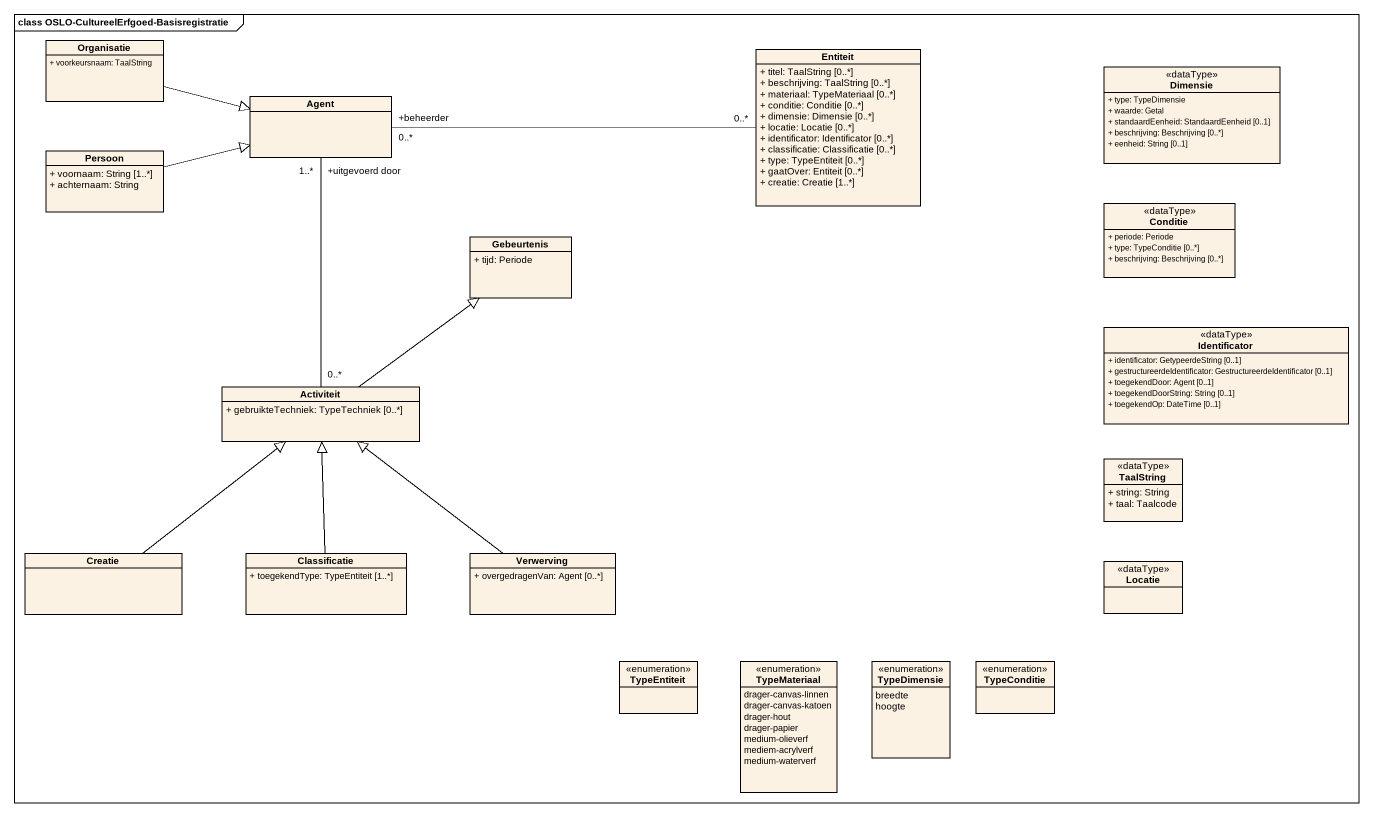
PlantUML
@startuml
mainframe class OSLO-CultureelErfgoed-Basisregistratie
hide circle
hide empty members
skinparam classAttributeIconSize 0
class Organisatie {
  + voorkeursnaam: TaalString
}
class Entiteit {
  + titel: TaalString [0..*]
  + beschrijving: TaalString [0..*]
  + materiaal: TypeMateriaal [0..*]
  + conditie: Conditie [0..*]
  + dimensie: Dimensie [0..*]
  + locatie: Locatie [0..*]
  + identificator: Identificator [0..*]
  + classificatie: Classificatie [0..*]
  + type: TypeEntiteit [0..*]
  + gaatOver: Entiteit [0..*]
  + creatie: Creatie [1..*]
}
class Dimensie <<dataType>> {
  + type: TypeDimensie
  + waarde: Getal
  + standaardEenheid: StandaardEenheid [0..1]
  + beschrijving: Beschrijving [0..*]
  + eenheid: String [0..1]
}
class "Agent" as Agent_
class Persoon {
  + voornaam: String [1..*]
  + achternaam: String
}
class Conditie <<dataType>> {
  + periode: Periode
  + type: TypeConditie [0..*]
  + beschrijving: Beschrijving [0..*]
}
class Gebeurtenis {
  + tijd: Periode
}
class Identificator <<dataType>> {
  + identificator: GetypeerdeString [0..1]
  + gestructureerdeIdentificator: GestructureerdeIdentificator [0..1]
  + toegekendDoor: Agent [0..1]
  + toegekendDoorString: String [0..1]
  + toegekendOp: DateTime [0..1]
}
class Activiteit {
  + gebruikteTechniek: TypeTechniek [0..*]
}
class TaalString <<dataType>> {
  + string: String
  + taal: Taalcode
}
class Creatie
class Classificatie {
  + toegekendType: TypeEntiteit [1..*]
}
class Verwerving {
  + overgedragenVan: Agent [0..*]
}
class Locatie <<dataType>>
enum TypeEntiteit
enum TypeMateriaal {
  drager-canvas-linnen
  drager-canvas-katoen
  drager-hout
  drager-papier
  medium-olieverf
  mediem-acrylverf
  medium-waterverf
}
enum TypeDimensie {
  breedte
  hoogte
}
enum TypeConditie
Organisatie -right-|> Agent_
Agent_ "+beheerder\n0..*" -right- "0..*" Entiteit
Agent_ "+uitgevoerd door\n1..*" -- "0..*" Activiteit
Persoon -right-|> Agent_
Activiteit -up-|> Gebeurtenis
Creatie -up-|> Activiteit
Classificatie -up-|> Activiteit
Verwerving -up-|> Activiteit
@enduml
